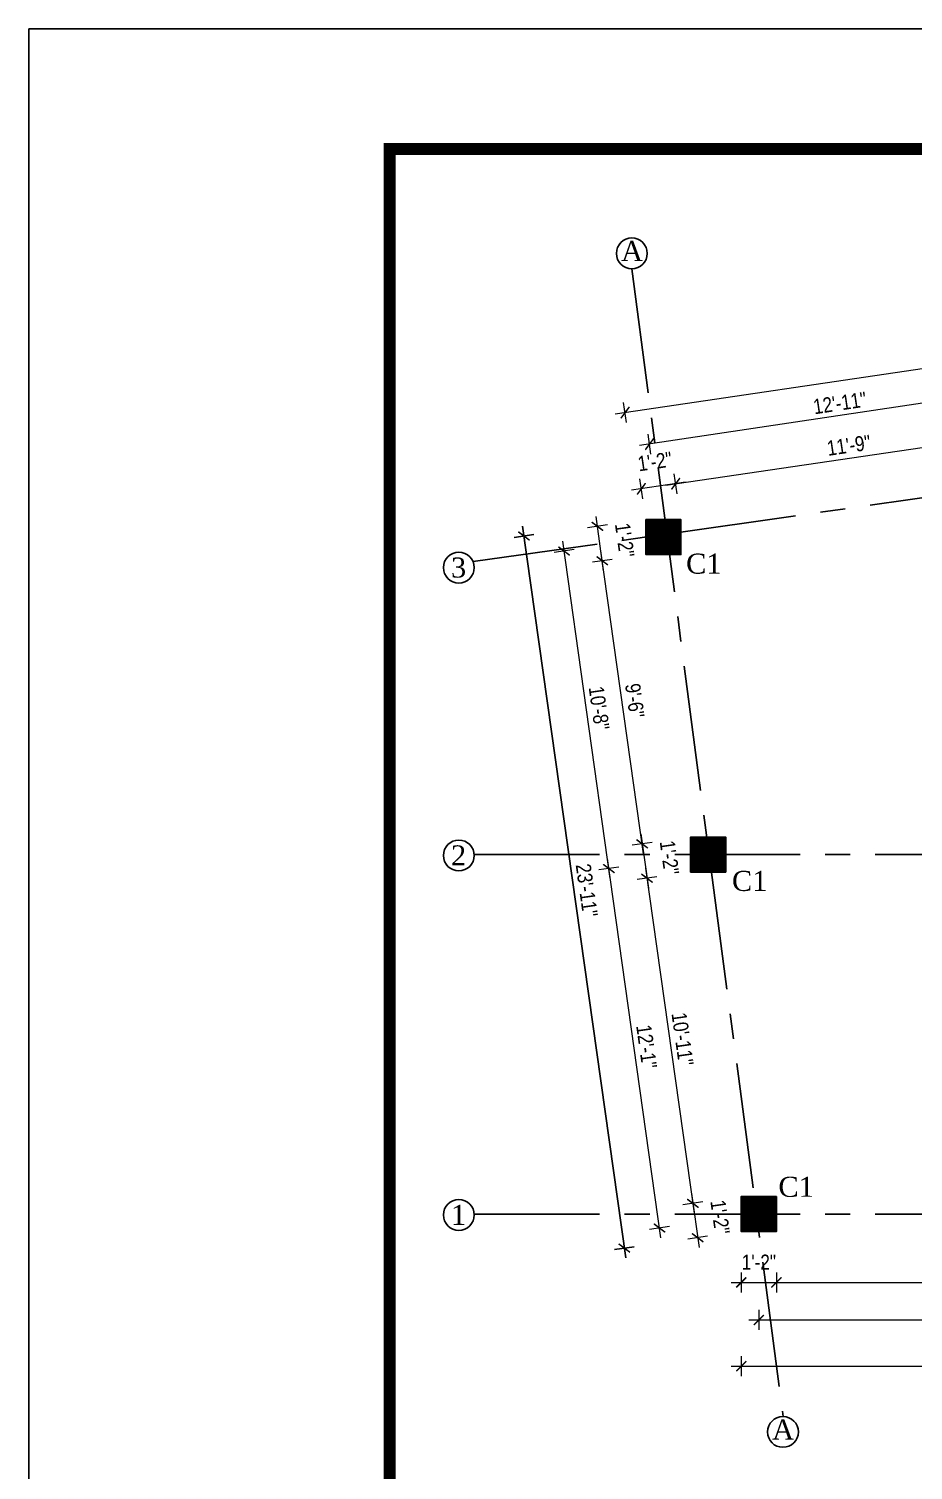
# Model space of a CAD drawing. Header units: inches. Extents: x -9998782 to 66725, y -6520505 to 8308.
# Drawn here: x -5000150 to -4999797, y -3257835 to -3257259 of the extents above; entities that cross this region are included whole.
import ezdxf

# ---------------------------------------------------------------- set-up
doc = ezdxf.new("R2010")
doc.units = ezdxf.units.IN
doc.header["$LTSCALE"] = 2
doc.header["$MEASUREMENT"] = 0
doc.header["$PDMODE"] = 34
doc.linetypes.add('CENTER', pattern=[2, 1.25, -0.25, 0.25, -0.25])
doc.layers.get('0').update_dxf_attribs({"linetype": 'CONTINUOUS'})
doc.layers.get('DEFPOINTS').update_dxf_attribs({"color": 141, "linetype": 'CONTINUOUS'})
for name, color, linetype, lineweight in [('1', 7, 'CONTINUOUS', 13), ('DIM 1-100', 4, 'CONTINUOUS', 13), ('Toilet', 7, 'CONTINUOUS', 25)]:
    doc.layers.add(name, color=color, linetype=linetype, lineweight=lineweight)
doc.layers.add('A-Hatch', color=7, linetype='CONTINUOUS')
doc.styles.add('ordinary', font='times.ttf')
doc.styles.get("Standard").update_dxf_attribs({"font": 'ARIALN.TTF'})
doc.dimstyles.new('1 by 96', dxfattribs={"dimtxt": 6, "dimasz": 4, "dimexe": 4, "dimexo": 4, "dimgap": 2, "dimtad": 1, "dimdec": 0, "dimzin": 0, "dimdsep": 46, "dimlunit": 4, "dimtxsty": 'Standard', "dimblk": 'ARCHTICK', "dimcen": 0, "dimdle": 4, "dimadec": 0, "dimazin": 0, "dimtfac": 1, "dimtdec": 0, "dimtix": 1, "dimtofl": 0, "dimtmove": 1, "dimatfit": 3, "dimldrblk": 'ARCHTICK', "dimfxl": 4, "dimfxlon": 1, "dimtolj": 1, "dimtzin": 0, "dimlwd": -1, "dimlwe": -1, "dimarcsym": 0})

# ---------------------------------------------------------------- blocks, each defined once
blk = doc.blocks.new('_ArchTick')
at = {"color": 0, "linetype": 'ByBlock', "const_width": 0.15}
blk.add_lwpolyline([(-0.5, -0.5), (0.5, 0.5)], dxfattribs=at)
blk = doc.blocks.new('*D425')
at = {"layer": 'DEFPOINTS', "color": 0, "ltscale": 0.5}
for p in [(-4999865.51, -3257739.55), (-4999851.51, -3257739.55), (-4999851.51, -3257759.82)]:
    blk.add_point(p, dxfattribs=at)
at = {"layer": 'DIM 1-100', "color": 0, "ltscale": 0.5}
for p, q in [((-4999865.51, -3257755.82), (-4999865.51, -3257763.82)), ((-4999851.51, -3257755.82), (-4999851.51, -3257763.82)), ((-4999869.51, -3257759.82), (-4999847.51, -3257759.82))]:
    blk.add_line(p, q, dxfattribs=at)
at = {"layer": 'DIM 1-100', "color": 0, "ltscale": 0.5, "xscale": 4, "yscale": 4, "zscale": 4, "rotation": 180}
blk.add_blockref('_ArchTick', (-4999865.51, -3257759.82), dxfattribs=at)
at = {"layer": 'DIM 1-100', "color": 0, "ltscale": 0.5, "xscale": 4, "yscale": 4, "zscale": 4}
blk.add_blockref('_ArchTick', (-4999851.51, -3257759.82), dxfattribs=at)
at = {"layer": 'DIM 1-100', "color": 0, "ltscale": 0.5, "insert": (-4999858.51, -3257751.74), "char_height": 6, "attachment_point": 5}
blk.add_mtext('\\A1;1\'-2"', dxfattribs=at)
blk = doc.blocks.new('*D426')
at = {"layer": 'DEFPOINTS', "color": 0, "ltscale": 0.5}
for p in [(-4999851.51, -3257739.55), (-4999700.27, -3257739.55), (-4999700.27, -3257759.82)]:
    blk.add_point(p, dxfattribs=at)
at = {"layer": 'DIM 1-100', "color": 0, "ltscale": 0.5}
for p, q in [((-4999851.51, -3257755.82), (-4999851.51, -3257763.82)), ((-4999700.27, -3257755.82), (-4999700.27, -3257763.82)), ((-4999855.51, -3257759.82), (-4999696.27, -3257759.82))]:
    blk.add_line(p, q, dxfattribs=at)
at = {"layer": 'DIM 1-100', "color": 0, "ltscale": 0.5, "xscale": 4, "yscale": 4, "zscale": 4, "rotation": 180}
blk.add_blockref('_ArchTick', (-4999851.51, -3257759.82), dxfattribs=at)
at = {"layer": 'DIM 1-100', "color": 0, "ltscale": 0.5, "xscale": 4, "yscale": 4, "zscale": 4}
blk.add_blockref('_ArchTick', (-4999700.27, -3257759.82), dxfattribs=at)
at = {"layer": 'DIM 1-100', "color": 0, "ltscale": 0.5, "insert": (-4999775.89, -3257754.8), "char_height": 6, "attachment_point": 5}
blk.add_mtext('\\A1;12\'-7"', dxfattribs=at)
blk = doc.blocks.new('*D430')
at = {"layer": 'DEFPOINTS', "color": 0, "ltscale": 0.5}
for p in [(-4999903.58, -3257469.31), (-4999920.98, -3257471.76), (-4999885.73, -3257582.05)]:
    blk.add_point(p, dxfattribs=at)
at = {"layer": 'DIM 1-100', "color": 0, "ltscale": 0.5}
for p, q in [((-4999904.5, -3257588.73), (-4999921.54, -3257467.8)), ((-4999917.02, -3257471.2), (-4999924.94, -3257472.32)), ((-4999901.1, -3257584.22), (-4999909.02, -3257585.33))]:
    blk.add_line(p, q, dxfattribs=at)
at = {"layer": 'DIM 1-100', "color": 0, "ltscale": 0.5, "xscale": 4, "yscale": 4, "zscale": 4}
for p, rotation in [((-4999920.98, -3257471.76), 98.01894551890386), ((-4999905.06, -3257584.77), 278.0189455189039)]:
    blk.add_blockref('_ArchTick', p, dxfattribs=dict(at, rotation=rotation))
at = {"layer": 'DIM 1-100', "color": 0, "ltscale": 0.5, "insert": (-4999908.01, -3257527.56), "char_height": 6, "attachment_point": 5, "rotation": 278.01895}
blk.add_mtext('\\A1;9\'-6"', dxfattribs=at)
blk = doc.blocks.new('*D431')
at = {"layer": 'DEFPOINTS', "color": 0, "ltscale": 0.5}
for p in [(-4999922.91, -3257458.03), (-4999903.58, -3257455.31), (-4999903.58, -3257469.31)]:
    blk.add_point(p, dxfattribs=at)
at = {"layer": 'DIM 1-100', "color": 0, "ltscale": 0.5}
for p, q in [((-4999918.95, -3257457.47), (-4999926.87, -3257458.59)), ((-4999920.42, -3257475.72), (-4999923.47, -3257454.07)), ((-4999917.02, -3257471.2), (-4999924.94, -3257472.32))]:
    blk.add_line(p, q, dxfattribs=at)
at = {"layer": 'DIM 1-100', "color": 0, "ltscale": 0.5, "xscale": 4, "yscale": 4, "zscale": 4}
for p, rotation in [((-4999922.91, -3257458.03), 98.01894551890386), ((-4999920.98, -3257471.76), 278.0189455189039)]:
    blk.add_blockref('_ArchTick', p, dxfattribs=dict(at, rotation=rotation))
at = {"layer": 'DIM 1-100', "color": 0, "ltscale": 0.5, "insert": (-4999912.02, -3257463.5), "char_height": 6, "attachment_point": 5, "rotation": 278.01895}
blk.add_mtext('\\A1;1\'-2"', dxfattribs=at)
blk = doc.blocks.new('*D432')
at = {"layer": 'DEFPOINTS', "color": 0, "ltscale": 0.5}
for p in [(-4999885.73, -3257582.05), (-4999885.73, -3257596.05), (-4999903.12, -3257598.5)]:
    blk.add_point(p, dxfattribs=at)
at = {"layer": 'DIM 1-100', "color": 0, "ltscale": 0.5}
for p, q in [((-4999901.1, -3257584.22), (-4999909.02, -3257585.33)), ((-4999905.62, -3257580.81), (-4999902.57, -3257602.46)), ((-4999899.16, -3257597.94), (-4999907.09, -3257599.06))]:
    blk.add_line(p, q, dxfattribs=at)
at = {"layer": 'DIM 1-100', "color": 0, "ltscale": 0.5, "xscale": 4, "yscale": 4, "zscale": 4}
for p, rotation in [((-4999905.06, -3257584.77), 98.01894551890386), ((-4999903.12, -3257598.5), 278.0189455189039)]:
    blk.add_blockref('_ArchTick', p, dxfattribs=dict(at, rotation=rotation))
at = {"layer": 'DIM 1-100', "color": 0, "ltscale": 0.5, "insert": (-4999894.16, -3257590.24), "char_height": 6, "attachment_point": 5, "rotation": 278.01895}
blk.add_mtext('\\A1;1\'-2"', dxfattribs=at)
blk = doc.blocks.new('*D433')
at = {"layer": 'DEFPOINTS', "color": 0, "ltscale": 0.5}
for p in [(-4999885.73, -3257596.05), (-4999884.84, -3257728.27), (-4999865.51, -3257725.55)]:
    blk.add_point(p, dxfattribs=at)
at = {"layer": 'DIM 1-100', "color": 0, "ltscale": 0.5}
for p, q in [((-4999903.68, -3257594.54), (-4999884.28, -3257732.23)), ((-4999899.16, -3257597.94), (-4999907.09, -3257599.06)), ((-4999880.88, -3257727.72), (-4999888.8, -3257728.83))]:
    blk.add_line(p, q, dxfattribs=at)
at = {"layer": 'DIM 1-100', "color": 0, "ltscale": 0.5, "xscale": 4, "yscale": 4, "zscale": 4}
for p, rotation in [((-4999903.12, -3257598.5), 98.01894551890386), ((-4999884.84, -3257728.27), 278.0189455189039)]:
    blk.add_blockref('_ArchTick', p, dxfattribs=dict(at, rotation=rotation))
at = {"layer": 'DIM 1-100', "color": 0, "ltscale": 0.5, "insert": (-4999888.97, -3257662.68), "char_height": 6, "attachment_point": 5, "rotation": 278.01895}
blk.add_mtext('\\A1;10\'-11"', dxfattribs=at)
blk = doc.blocks.new('*D434')
at = {"layer": 'DEFPOINTS', "color": 0, "ltscale": 0.5}
for p in [(-4999865.51, -3257725.55), (-4999865.51, -3257739.55), (-4999882.91, -3257742)]:
    blk.add_point(p, dxfattribs=at)
at = {"layer": 'DIM 1-100', "color": 0, "ltscale": 0.5}
for p, q in [((-4999880.88, -3257727.72), (-4999888.8, -3257728.83)), ((-4999885.4, -3257724.31), (-4999882.35, -3257745.96)), ((-4999878.95, -3257741.44), (-4999886.87, -3257742.56))]:
    blk.add_line(p, q, dxfattribs=at)
at = {"layer": 'DIM 1-100', "color": 0, "ltscale": 0.5, "xscale": 4, "yscale": 4, "zscale": 4}
for p, rotation in [((-4999884.84, -3257728.27), 98.01894551890386), ((-4999882.91, -3257742), 278.0189455189039)]:
    blk.add_blockref('_ArchTick', p, dxfattribs=dict(at, rotation=rotation))
at = {"layer": 'DIM 1-100', "color": 0, "ltscale": 0.5, "insert": (-4999873.95, -3257733.74), "char_height": 6, "attachment_point": 5, "rotation": 278.01895}
blk.add_mtext('\\A1;1\'-2"', dxfattribs=at)
blk = doc.blocks.new('*D435')
at = {"layer": 'DEFPOINTS', "color": 0, "ltscale": 0.5}
for p in [(-4999878.73, -3257589.05), (-4999918.35, -3257594.63), (-4999858.51, -3257732.55)]:
    blk.add_point(p, dxfattribs=at)
at = {"layer": 'DIM 1-100', "color": 0, "ltscale": 0.5}
for p, q in [((-4999897.58, -3257742.09), (-4999918.91, -3257590.67)), ((-4999914.39, -3257594.07), (-4999922.32, -3257595.19)), ((-4999894.18, -3257737.57), (-4999902.1, -3257738.69))]:
    blk.add_line(p, q, dxfattribs=at)
at = {"layer": 'DIM 1-100', "color": 0, "ltscale": 0.5, "xscale": 4, "yscale": 4, "zscale": 4}
for p, rotation in [((-4999918.35, -3257594.63), 98.01894551876403), ((-4999898.14, -3257738.13), 278.018945518764)]:
    blk.add_blockref('_ArchTick', p, dxfattribs=dict(at, rotation=rotation))
at = {"layer": 'DIM 1-100', "color": 0, "ltscale": 0.5, "insert": (-4999903.28, -3257665.68), "char_height": 6, "attachment_point": 5, "rotation": 278.01895}
blk.add_mtext('\\A1;12\'-1"', dxfattribs=at)
blk = doc.blocks.new('*D436')
at = {"layer": 'DEFPOINTS', "color": 0, "ltscale": 0.5}
for p in [(-4999896.58, -3257462.31), (-4999936.21, -3257467.89), (-4999878.73, -3257589.05)]:
    blk.add_point(p, dxfattribs=at)
at = {"layer": 'DIM 1-100', "color": 0, "ltscale": 0.5}
for p, q in [((-4999917.8, -3257598.59), (-4999936.77, -3257463.93)), ((-4999932.25, -3257467.33), (-4999940.17, -3257468.45)), ((-4999914.39, -3257594.07), (-4999922.32, -3257595.19))]:
    blk.add_line(p, q, dxfattribs=at)
at = {"layer": 'DIM 1-100', "color": 0, "ltscale": 0.5, "xscale": 4, "yscale": 4, "zscale": 4}
for p, rotation in [((-4999936.21, -3257467.89), 98.01894551879883), ((-4999918.35, -3257594.63), 278.0189455187988)]:
    blk.add_blockref('_ArchTick', p, dxfattribs=dict(at, rotation=rotation))
at = {"layer": 'DIM 1-100', "color": 0, "ltscale": 0.5, "insert": (-4999922.27, -3257530.55), "char_height": 6, "attachment_point": 5, "rotation": 278.01895}
blk.add_mtext('\\A1;10\'-8"', dxfattribs=at)
blk = doc.blocks.new('*D437')
at = {"layer": 'DEFPOINTS', "color": 0, "linetype": 'CENTER', "ltscale": 20}
for p in [(-4999905.55, -3257455.31), (-4999865.51, -3257739.55), (-4999912.18, -3257746.13)]:
    blk.add_point(p, dxfattribs=at)
at = {"layer": 'Toilet', "color": 0, "ltscale": 20}
for p, q in [((-4999952.78, -3257457.92), (-4999911.62, -3257750.09)), ((-4999948.26, -3257461.32), (-4999956.19, -3257462.44)), ((-4999908.22, -3257745.57), (-4999916.14, -3257746.68))]:
    blk.add_line(p, q, dxfattribs=at)
at = {"layer": 'Toilet', "color": 0, "linetype": 'CENTER', "ltscale": 20, "xscale": 4, "yscale": 4, "zscale": 4}
for p, rotation in [((-4999952.23, -3257461.88), 98.01894551889016), ((-4999912.18, -3257746.13), 278.0189455188902)]:
    blk.add_blockref('_ArchTick', p, dxfattribs=dict(at, rotation=rotation))
at = {"layer": 'Toilet', "color": 0, "linetype": 'CENTER', "ltscale": 20, "insert": (-4999927.19, -3257603.3), "char_height": 6, "attachment_point": 5, "rotation": 278.01895}
blk.add_mtext('\\A1;23\'-11"', dxfattribs=at)
blk = doc.blocks.new('*D438')
at = {"layer": 'DEFPOINTS', "color": 0, "ltscale": 0.5}
for p in [(-4999858.51, -3257732.55), (-4999693.27, -3257732.55), (-4999693.27, -3257774.83)]:
    blk.add_point(p, dxfattribs=at)
at = {"layer": 'DIM 1-100', "color": 0, "ltscale": 0.5}
for p, q in [((-4999862.51, -3257774.83), (-4999689.27, -3257774.83)), ((-4999858.51, -3257770.83), (-4999858.51, -3257778.83)), ((-4999693.27, -3257770.83), (-4999693.27, -3257778.83))]:
    blk.add_line(p, q, dxfattribs=at)
at = {"layer": 'DIM 1-100', "color": 0, "ltscale": 0.5, "xscale": 4, "yscale": 4, "zscale": 4, "rotation": 180}
blk.add_blockref('_ArchTick', (-4999858.51, -3257774.83), dxfattribs=at)
at = {"layer": 'DIM 1-100', "color": 0, "ltscale": 0.5, "xscale": 4, "yscale": 4, "zscale": 4}
blk.add_blockref('_ArchTick', (-4999693.27, -3257774.83), dxfattribs=at)
at = {"layer": 'DIM 1-100', "color": 0, "ltscale": 0.5, "insert": (-4999775.89, -3257769.77), "char_height": 6, "attachment_point": 5}
blk.add_mtext('\\A1;13\'-9"', dxfattribs=at)
blk = doc.blocks.new('*D440')
at = {"layer": 'DEFPOINTS', "color": 0, "ltscale": 0.5}
for p in [(-4999865.51, -3257739.55), (-4999561.53, -3257739.55), (-4999561.53, -3257793.25)]:
    blk.add_point(p, dxfattribs=at)
at = {"layer": 'DIM 1-100', "color": 0, "ltscale": 0.5}
for p, q in [((-4999865.51, -3257789.25), (-4999865.51, -3257797.25)), ((-4999561.53, -3257789.25), (-4999561.53, -3257797.25)), ((-4999869.51, -3257793.25), (-4999557.53, -3257793.25))]:
    blk.add_line(p, q, dxfattribs=at)
at = {"layer": 'DIM 1-100', "color": 0, "ltscale": 0.5, "xscale": 4, "yscale": 4, "zscale": 4, "rotation": 180}
blk.add_blockref('_ArchTick', (-4999865.51, -3257793.25), dxfattribs=at)
at = {"layer": 'DIM 1-100', "color": 0, "ltscale": 0.5, "xscale": 4, "yscale": 4, "zscale": 4}
blk.add_blockref('_ArchTick', (-4999561.53, -3257793.25), dxfattribs=at)
at = {"layer": 'DIM 1-100', "color": 0, "ltscale": 0.5, "insert": (-4999713.52, -3257788.19), "char_height": 6, "attachment_point": 5}
blk.add_mtext('\\A1;25\'-4"', dxfattribs=at)
blk = doc.blocks.new('*D449')
at = {"layer": 'DEFPOINTS', "color": 0, "ltscale": 0.5}
for p in [(-4999752.04, -3257420.39), (-4999750.27, -3257432.37), (-4999889.58, -3257455.31)]:
    blk.add_point(p, dxfattribs=at)
at = {"layer": 'DIM 1-100', "color": 0, "ltscale": 0.5}
for p, q in [((-4999751.46, -3257424.35), (-4999752.63, -3257416.44)), ((-4999895.65, -3257441.61), (-4999748.09, -3257419.81)), ((-4999891.11, -3257444.98), (-4999892.28, -3257437.07))]:
    blk.add_line(p, q, dxfattribs=at)
at = {"layer": 'DIM 1-100', "color": 0, "ltscale": 0.5, "xscale": 4, "yscale": 4, "zscale": 4}
for p, rotation in [((-4999752.04, -3257420.39), 8.403880657175328), ((-4999891.69, -3257441.02), 188.4038806571753)]:
    blk.add_blockref('_ArchTick', p, dxfattribs=dict(at, rotation=rotation))
at = {"layer": 'DIM 1-100', "color": 0, "ltscale": 0.5, "insert": (-4999822.61, -3257425.7), "char_height": 6, "attachment_point": 5, "rotation": 8.40388}
blk.add_mtext('\\A1;11\'-9"', dxfattribs=at)
blk = doc.blocks.new('*D454')
at = {"layer": 'DEFPOINTS', "color": 0, "ltscale": 0.5}
for p in [(-4999905.39, -3257443.05), (-4999903.58, -3257455.31), (-4999889.58, -3257455.31)]:
    blk.add_point(p, dxfattribs=at)
at = {"layer": 'DIM 1-100', "color": 0, "ltscale": 0.5}
for p, q in [((-4999887.73, -3257440.44), (-4999909.35, -3257443.63)), ((-4999904.81, -3257447.01), (-4999905.98, -3257439.09)), ((-4999891.11, -3257444.98), (-4999892.28, -3257437.07))]:
    blk.add_line(p, q, dxfattribs=at)
at = {"layer": 'DIM 1-100', "color": 0, "ltscale": 0.5, "xscale": 4, "yscale": 4, "zscale": 4}
for p, rotation in [((-4999905.39, -3257443.05), 188.4038806571753), ((-4999891.69, -3257441.02), 8.40388065717532)]:
    blk.add_blockref('_ArchTick', p, dxfattribs=dict(at, rotation=rotation))
at = {"layer": 'DIM 1-100', "color": 0, "ltscale": 0.5, "insert": (-4999900.01, -3257432.12), "char_height": 6, "attachment_point": 5, "rotation": 8.40388}
blk.add_mtext('\\A1;1\'-2"', dxfattribs=at)
blk = doc.blocks.new('*D455')
at = {"layer": 'DEFPOINTS', "color": 0, "ltscale": 0.5}
for p in [(-4999902.13, -3257425.2), (-4999743.27, -3257439.37), (-4999896.58, -3257462.31)]:
    blk.add_point(p, dxfattribs=at)
at = {"layer": 'DIM 1-100', "color": 0, "ltscale": 0.5}
for p, q in [((-4999748.24, -3257406.22), (-4999749.42, -3257398.31)), ((-4999744.87, -3257401.67), (-4999906.09, -3257425.79)), ((-4999901.54, -3257429.16), (-4999902.73, -3257421.25))]:
    blk.add_line(p, q, dxfattribs=at)
at = {"layer": 'DIM 1-100', "color": 0, "ltscale": 0.5, "xscale": 4, "yscale": 4, "zscale": 4}
for p, rotation in [((-4999748.83, -3257402.26), 8.510423086332324), ((-4999902.13, -3257425.2), 188.5104230863323)]:
    blk.add_blockref('_ArchTick', p, dxfattribs=dict(at, rotation=rotation))
at = {"layer": 'DIM 1-100', "color": 0, "ltscale": 0.5, "insert": (-4999826.22, -3257408.77), "char_height": 6, "attachment_point": 5, "rotation": 8.51042}
blk.add_mtext('\\A1;12\'-11"', dxfattribs=at)
blk = doc.blocks.new('*D458')
at = {"layer": 'DEFPOINTS', "color": 0, "ltscale": 0.5}
for p in [(-4999573.83, -3257406.3), (-4999911.86, -3257412.61), (-4999905.55, -3257455.31)]:
    blk.add_point(p, dxfattribs=at)
at = {"layer": 'DIM 1-100', "color": 0, "ltscale": 0.5}
for p, q in [((-4999579.56, -3257367.56), (-4999580.73, -3257359.65)), ((-4999576.18, -3257363.02), (-4999915.82, -3257413.19)), ((-4999911.28, -3257416.57), (-4999912.45, -3257408.65))]:
    blk.add_line(p, q, dxfattribs=at)
at = {"layer": 'DIM 1-100', "color": 0, "ltscale": 0.5, "xscale": 4, "yscale": 4, "zscale": 4}
for p, rotation in [((-4999580.14, -3257363.6), 8.403880655919362), ((-4999911.86, -3257412.61), 188.4038806559193)]:
    blk.add_blockref('_ArchTick', p, dxfattribs=dict(at, rotation=rotation))
at = {"layer": 'DIM 1-100', "color": 0, "ltscale": 0.5, "insert": (-4999746.73, -3257383.15), "char_height": 6, "attachment_point": 5, "rotation": 8.40388}
blk.add_mtext('\\A1;27\'-11"', dxfattribs=at)

msp = doc.modelspace()

# ---------------------------------------------------------------- hatches: boundary and pattern name
at = {"layer": 'A-Hatch', "ltscale": 0.5}
h = msp.add_hatch(dxfattribs=at)
h.set_pattern_fill('ANSI31', color=256)
h.set_pattern_definition([(45, (91529.13149, 950.16358), (-0.0883883476483, 0.0883883476483), [])])
h.paths.add_polyline_path([(-4999889.58, -3257455.31), (-4999903.58, -3257455.31), (-4999903.58, -3257469.31), (-4999889.58, -3257469.31)])
h = msp.add_hatch(dxfattribs=at)
h.set_pattern_fill('ANSI31', color=256)
h.set_pattern_definition([(45, (91546.98679, 823.42062), (-0.0883883476483, 0.0883883476483), [])])
h.paths.add_polyline_path([(-4999871.73, -3257582.05), (-4999885.73, -3257582.05), (-4999885.73, -3257596.05), (-4999871.73, -3257596.05)])
h = msp.add_hatch(dxfattribs=at)
h.set_pattern_fill('ANSI31', color=256)
h.set_pattern_definition([(45, (91567.20279, 679.92062), (-0.0883883476483, 0.0883883476483), [])])
h.paths.add_polyline_path([(-4999851.51, -3257725.55), (-4999865.51, -3257725.55), (-4999865.51, -3257739.55), (-4999851.51, -3257739.55)])

# ---------------------------------------------------------------- linework, layer by layer
msp.add_lwpolyline([(-5000149.75, -3259504.46), (-5000149.75, -3257259.42), (-4996974.94, -3257259.42), (-4996974.94, -3259504.46)], close=True)
at = {"const_width": 4.8}
msp.add_lwpolyline([(-4997022.94, -3259456.46), (-4997022.94, -3257307.42), (-5000005.75, -3257307.42), (-5000005.75, -3259456.46)], close=True, dxfattribs=at)
at = {"ltscale": 0.5}
for points in [[(-4999903.58, -3257455.31), (-4999889.58, -3257455.31), (-4999889.58, -3257469.31), (-4999903.58, -3257469.31)], [(-4999885.73, -3257582.05), (-4999871.73, -3257582.05), (-4999871.73, -3257596.05), (-4999885.73, -3257596.05)], [(-4999865.51, -3257725.55), (-4999851.51, -3257725.55), (-4999851.51, -3257739.55), (-4999865.51, -3257739.55)]]:
    msp.add_lwpolyline(points, close=True, dxfattribs=at)
at = {"layer": 'Toilet', "linetype": 'CENTER', "ltscale": 20}
for p, q in [((-4999909.17, -3257355.22), (-4999848.78, -3257813.36)), ((-4999972.53, -3257472.12), (-4999497.57, -3257404.51)), ((-4999972.06, -3257589.05), (-4999498.8, -3257589.05)), ((-4999972.06, -3257732.55), (-4999498.8, -3257732.55))]:
    msp.add_line(p, q, dxfattribs=at)
at = {"layer": 'Toilet'}
for centre in [(-4999909.17, -3257349.06), (-4999978.2, -3257474.49), (-4999978.2, -3257589.4), (-4999978.2, -3257732.9), (-4999848.9, -3257819.51)]:
    msp.add_circle(centre, 6.15, dxfattribs=at)

# ---------------------------------------------------------------- texts
at = {"layer": '1', "char_height": 8, "width": 20.1234, "attachment_point": 1, "style": 'ordinary'}
for s, insert in [('A', (-4999913.45, -3257344.11)), ('C1', (-4999887.54, -3257468.91)), ('3', (-4999981.32, -3257470.46)), ('2', (-4999981.32, -3257585.37)), ('C1', (-4999869.23, -3257595.56)), ('C1', (-4999850.71, -3257717.67)), ('1', (-4999981.32, -3257728.87)), ('A', (-4999853.19, -3257814.55))]:
    msp.add_mtext(s, dxfattribs=dict(at, insert=insert))

# ---------------------------------------------------------------- dimensions: what is measured, and where the dimension line sits
at = {"layer": 'DIM 1-100', "ltscale": 0.5}
for p1, p2, distance, picture, middle in [((-4999573.83, -3257406.3), (-4999905.55, -3257455.31), -43.16, '*D458', (-4999746.73, -3257383.15)), ((-4999743.27, -3257439.37), (-4999896.58, -3257462.31), -37.52, '*D455', (-4999826.22, -3257408.77)), ((-4999858.51, -3257732.55), (-4999878.73, -3257589.05), 40.02, '*D435', (-4999903.28, -3257665.68))]:
    dim = msp.add_aligned_dim(p1=p1, p2=p2, distance=distance, dimstyle='1 by 96', dxfattribs=at)
    dim.commit()
    dim.dimension.update_dxf_attribs({"geometry": picture, "text_midpoint": middle})
for base, p1, p2, angle, picture, middle in [((-4999752.04, -3257420.39), (-4999889.58, -3257455.31), (-4999750.27, -3257432.37), 188.40388, '*D449', (-4999822.61, -3257425.7)), ((-4999936.21, -3257467.89), (-4999878.73, -3257589.05), (-4999896.58, -3257462.31), 278.01895, '*D436', (-4999922.27, -3257530.55)), ((-4999920.98, -3257471.76), (-4999885.73, -3257582.05), (-4999903.58, -3257469.31), 278.01895, '*D430', (-4999908.01, -3257527.56)), ((-4999884.84, -3257728.27), (-4999885.73, -3257596.05), (-4999865.51, -3257725.55), 278.01895, '*D433', (-4999888.97, -3257662.68))]:
    dim = msp.add_linear_dim(base=base, p1=p1, p2=p2, angle=angle, dimstyle='1 by 96', dxfattribs=at)
    dim.commit()
    dim.dimension.update_dxf_attribs({"geometry": picture, "text_midpoint": middle})
for base, p1, p2, angle, picture, middle in [((-4999905.39, -3257443.05), (-4999889.58, -3257455.31), (-4999903.58, -3257455.31), 188.40388, '*D454', (-4999899.27, -3257437.08)), ((-4999922.91, -3257458.03), (-4999903.58, -3257469.31), (-4999903.58, -3257455.31), 278.01895, '*D431', (-4999916.98, -3257464.2)), ((-4999903.12, -3257598.5), (-4999885.73, -3257582.05), (-4999885.73, -3257596.05), 278.01895, '*D432', (-4999899.13, -3257590.94)), ((-4999882.91, -3257742), (-4999865.51, -3257725.55), (-4999865.51, -3257739.55), 278.01895, '*D434', (-4999878.91, -3257734.44))]:
    dim = msp.add_linear_dim(base=base, p1=p1, p2=p2, angle=angle, dimstyle='1 by 96', dxfattribs=at)
    dim.commit()
    dim.dimension.update_dxf_attribs({"geometry": picture, "text_midpoint": middle, "dimtype": 160})
for base, p1, p2, picture, middle in [((-4999693.27, -3257774.83), (-4999858.51, -3257732.55), (-4999693.27, -3257732.55), '*D438', (-4999775.89, -3257769.77)), ((-4999561.53, -3257793.25), (-4999865.51, -3257739.55), (-4999561.53, -3257739.55), '*D440', (-4999713.52, -3257788.19)), ((-4999700.27, -3257759.82), (-4999851.51, -3257739.55), (-4999700.27, -3257739.55), '*D426', (-4999775.89, -3257754.8))]:
    dim = msp.add_linear_dim(base=base, p1=p1, p2=p2, dimstyle='1 by 96', dxfattribs=at)
    dim.commit()
    dim.dimension.update_dxf_attribs({"geometry": picture, "text_midpoint": middle})
dim = msp.add_linear_dim(base=(-4999851.51, -3257759.82), p1=(-4999865.51, -3257739.55), p2=(-4999851.51, -3257739.55), dimstyle='1 by 96', dxfattribs=at)
dim.commit()
dim.dimension.update_dxf_attribs({"geometry": '*D425', "text_midpoint": (-4999858.51, -3257756.75), "dimtype": 160})
at = {"layer": 'Toilet', "linetype": 'CENTER', "ltscale": 20}
dim = msp.add_aligned_dim(p1=(-4999905.55, -3257455.31), p2=(-4999865.51, -3257739.55), distance=-47.13, dimstyle='1 by 96', dxfattribs=at)
dim.commit()
dim.dimension.update_dxf_attribs({"geometry": '*D437', "text_midpoint": (-4999927.19, -3257603.3)})

doc.saveas('drawing.dxf')
